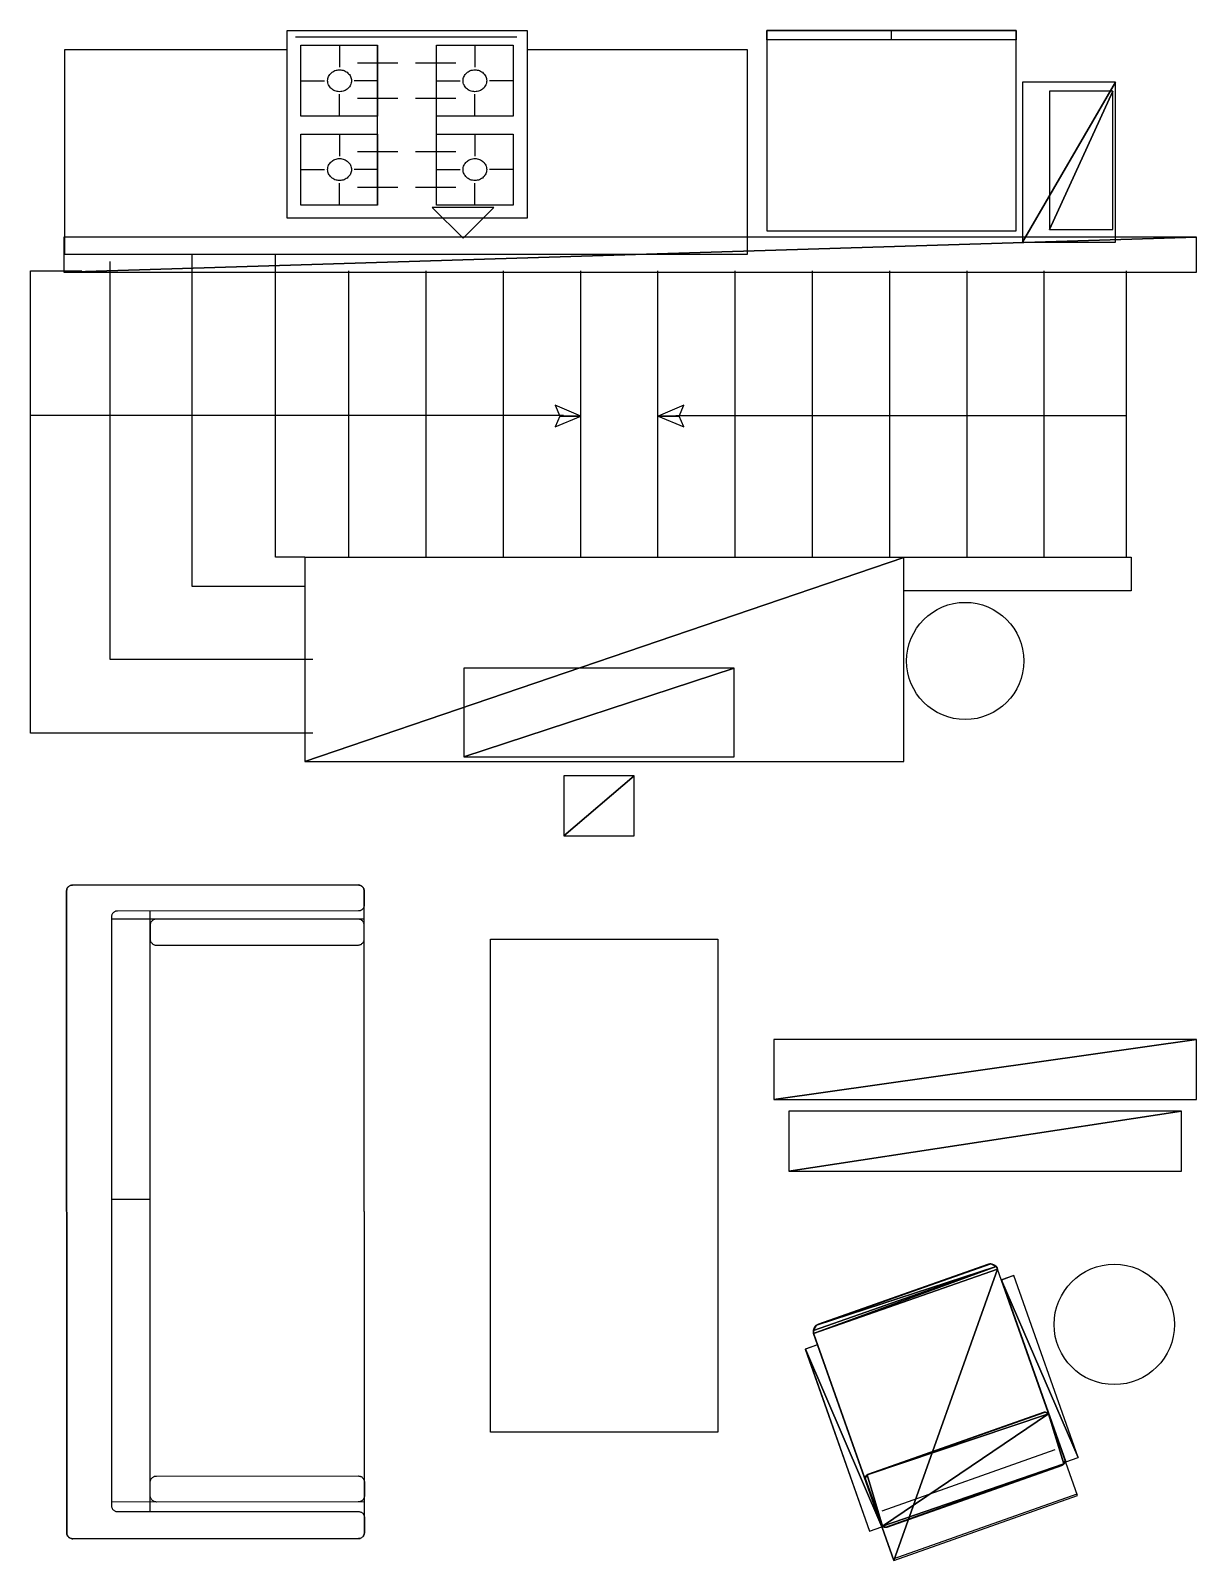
# Model space of a CAD drawing. Header units: millimetres. Extents: x 245 to 2830, y 44 to 1976.
# Drawn here: x 770 to 1176, y 677 to 1210 of the extents above; entities that cross this region are included whole.
import ezdxf

# ---------------------------------------------------------------- set-up
doc = ezdxf.new("R2010")
doc.units = ezdxf.units.MM
doc.layers.add('FloorPlan-page-1', color=7, linetype='Continuous')

msp = doc.modelspace()

# ---------------------------------------------------------------- linework, layer by layer
at = {"layer": 'FloorPlan-page-1', "color": 7, "true_color": 0x000000}
for p, q in [((859.22, 1145.08), (859.22, 1210.42)), ((859.22, 1210.42), (942.9, 1210.42)), ((939.23, 1208.13), (862.13, 1208.13)), ((863.99, 1180.57), (863.99, 1205.3)), ((863.99, 1205.3), (890.72, 1205.3)), ((877.48, 1205.3), (877.48, 1197.66)), ((890.72, 1205.3), (890.72, 1180.57)), ((890.72, 1149.62), (890.72, 1205.3)), ((911.26, 1180.57), (911.26, 1205.3)), ((911.26, 1205.3), (938.03, 1205.3)), ((911.26, 1149.62), (911.26, 1205.3)), ((924.64, 1205.3), (924.64, 1197.66)), ((938.03, 1205.3), (938.03, 1180.57)), ((942.9, 1210.42), (942.9, 1145.08)), ((1026.43, 1207.18), (1026.43, 1210.42)), ((1026.43, 1210.42), (1113.34, 1210.42)), ((1113.34, 1210.42), (1026.43, 1210.42)), ((1026.43, 1210.42), (1026.43, 1140.6)), ((1113.34, 1207.18), (1026.43, 1207.18)), ((1069.88, 1207.15), (1069.88, 1210.42)), ((1113.34, 1210.42), (1113.34, 1207.18)), ((1113.34, 1140.6), (1113.34, 1210.42)), ((781.73, 1132.35), (781.73, 1203.83)), ((781.73, 1203.83), (859.12, 1203.83)), ((942.75, 1203.83), (1019.63, 1203.83)), ((1019.63, 1203.83), (1019.63, 1132.35)), ((873.66, 1194.41), (873.84, 1194.76)), ((873.84, 1194.76), (874.06, 1195.07)), ((874.06, 1195.07), (874.28, 1195.36)), ((874.28, 1195.36), (874.53, 1195.63)), ((874.53, 1195.63), (874.86, 1195.89)), ((874.86, 1195.89), (875.15, 1196.1)), ((875.15, 1196.1), (875.52, 1196.29)), ((875.52, 1196.29), (875.88, 1196.47)), ((875.88, 1196.47), (876.24, 1196.58)), ((876.24, 1196.58), (876.64, 1196.68)), ((876.64, 1196.68), (877.04, 1196.74)), ((877.04, 1196.74), (877.48, 1196.76)), ((877.48, 1196.76), (877.88, 1196.74)), ((877.88, 1196.74), (878.32, 1196.68)), ((878.32, 1196.68), (878.72, 1196.58)), ((878.72, 1196.58), (879.08, 1196.47)), ((879.08, 1196.47), (879.44, 1196.29)), ((879.44, 1196.29), (879.77, 1196.1)), ((879.77, 1196.1), (880.1, 1195.89)), ((880.1, 1195.89), (880.39, 1195.63)), ((880.39, 1195.63), (880.64, 1195.36)), ((880.64, 1195.36), (880.9, 1195.07)), ((880.9, 1195.07), (881.12, 1194.76)), ((881.12, 1194.76), (881.26, 1194.41)), ((897.81, 1199.08), (883.77, 1199.08)), ((918.03, 1199.08), (903.99, 1199.08)), ((920.86, 1194.41), (921.01, 1194.76)), ((921.01, 1194.76), (921.23, 1195.07)), ((921.23, 1195.07), (921.48, 1195.36)), ((921.48, 1195.36), (921.74, 1195.63)), ((921.74, 1195.63), (922.03, 1195.89)), ((922.03, 1195.89), (922.35, 1196.1)), ((922.35, 1196.1), (922.68, 1196.29)), ((922.68, 1196.29), (923.04, 1196.47)), ((923.04, 1196.47), (923.41, 1196.58)), ((923.41, 1196.58), (923.81, 1196.68)), ((923.81, 1196.68), (924.24, 1196.74)), ((924.24, 1196.74), (924.64, 1196.76)), ((924.64, 1196.76), (925.08, 1196.74)), ((925.08, 1196.74), (925.48, 1196.68)), ((925.48, 1196.68), (925.88, 1196.58)), ((925.88, 1196.58), (926.24, 1196.47)), ((926.24, 1196.47), (926.61, 1196.29)), ((926.61, 1196.29), (926.97, 1196.1)), ((926.97, 1196.1), (927.26, 1195.89)), ((927.26, 1195.89), (927.59, 1195.63)), ((927.59, 1195.63), (927.84, 1195.36)), ((927.84, 1195.36), (928.06, 1195.07)), ((928.06, 1195.07), (928.28, 1194.76)), ((928.28, 1194.76), (928.46, 1194.41)), ((864.1, 1192.94), (872.24, 1192.94)), ((873.33, 1192.94), (873.37, 1193.33)), ((873.37, 1192.54), (873.33, 1192.94)), ((873.37, 1193.33), (873.44, 1193.7)), ((873.44, 1192.17), (873.37, 1192.54)), ((873.44, 1193.7), (873.52, 1194.07)), ((873.52, 1191.8), (873.44, 1192.17)), ((873.52, 1194.07), (873.66, 1194.41)), ((873.66, 1191.46), (873.52, 1191.8)), ((873.84, 1191.12), (873.66, 1191.46)), ((874.06, 1190.8), (873.84, 1191.12)), ((874.28, 1190.51), (874.06, 1190.8)), ((874.53, 1190.25), (874.28, 1190.51)), ((874.86, 1189.99), (874.53, 1190.25)), ((875.15, 1189.77), (874.86, 1189.99)), ((875.52, 1189.59), (875.15, 1189.77)), ((875.88, 1189.43), (875.52, 1189.59)), ((876.24, 1189.3), (875.88, 1189.43)), ((876.64, 1189.19), (876.24, 1189.3)), ((878.72, 1189.3), (878.32, 1189.19)), ((879.08, 1189.43), (878.72, 1189.3)), ((879.44, 1189.59), (879.08, 1189.43)), ((879.77, 1189.77), (879.44, 1189.59)), ((880.1, 1189.99), (879.77, 1189.77)), ((880.39, 1190.25), (880.1, 1189.99)), ((880.64, 1190.51), (880.39, 1190.25)), ((880.9, 1190.8), (880.64, 1190.51)), ((881.12, 1191.12), (880.9, 1190.8)), ((881.26, 1191.46), (881.12, 1191.12)), ((881.26, 1194.41), (881.41, 1194.07)), ((881.41, 1191.8), (881.26, 1191.46)), ((881.41, 1194.07), (881.52, 1193.7)), ((881.52, 1192.17), (881.41, 1191.8)), ((881.52, 1193.7), (881.59, 1193.33)), ((881.59, 1192.54), (881.52, 1192.17)), ((881.59, 1193.33), (881.59, 1192.94)), ((881.59, 1192.94), (881.59, 1192.54)), ((890.72, 1192.94), (882.57, 1192.94)), ((911.26, 1192.94), (919.55, 1192.94)), ((920.53, 1193.33), (920.61, 1193.7)), ((920.53, 1192.94), (920.53, 1193.33)), ((920.53, 1192.54), (920.53, 1192.94)), ((920.61, 1192.17), (920.53, 1192.54)), ((920.61, 1193.7), (920.72, 1194.07)), ((920.72, 1191.8), (920.61, 1192.17)), ((920.72, 1194.07), (920.86, 1194.41)), ((920.86, 1191.46), (920.72, 1191.8)), ((921.01, 1191.12), (920.86, 1191.46)), ((921.23, 1190.8), (921.01, 1191.12)), ((921.48, 1190.51), (921.23, 1190.8)), ((921.74, 1190.25), (921.48, 1190.51)), ((922.03, 1189.99), (921.74, 1190.25)), ((922.35, 1189.77), (922.03, 1189.99)), ((922.68, 1189.59), (922.35, 1189.77)), ((923.04, 1189.43), (922.68, 1189.59)), ((923.41, 1189.3), (923.04, 1189.43)), ((923.81, 1189.19), (923.41, 1189.3)), ((925.88, 1189.3), (925.48, 1189.19)), ((926.24, 1189.43), (925.88, 1189.3)), ((926.61, 1189.59), (926.24, 1189.43)), ((926.97, 1189.77), (926.61, 1189.59)), ((927.26, 1189.99), (926.97, 1189.77)), ((927.59, 1190.25), (927.26, 1189.99)), ((927.84, 1190.51), (927.59, 1190.25)), ((928.06, 1190.8), (927.84, 1190.51)), ((928.28, 1191.12), (928.06, 1190.8)), ((928.46, 1191.46), (928.28, 1191.12)), ((928.46, 1194.41), (928.61, 1194.07)), ((928.61, 1191.8), (928.46, 1191.46)), ((928.61, 1194.07), (928.68, 1193.7)), ((928.68, 1192.17), (928.61, 1191.8)), ((928.68, 1193.7), (928.75, 1193.33)), ((928.75, 1192.54), (928.68, 1192.17)), ((928.75, 1193.33), (928.79, 1192.94)), ((928.79, 1192.94), (928.75, 1192.54)), ((938.03, 1192.94), (929.77, 1192.94)), ((877.04, 1189.14), (876.64, 1189.19)), ((877.48, 1189.12), (877.04, 1189.14)), ((877.88, 1189.14), (877.48, 1189.12)), ((877.48, 1189.12), (877.48, 1189.12)), ((877.48, 1180.57), (877.48, 1188.22)), ((878.32, 1189.19), (877.88, 1189.14)), ((897.81, 1186.72), (883.77, 1186.72)), ((918.03, 1186.72), (903.99, 1186.72)), ((924.24, 1189.14), (923.81, 1189.19)), ((924.64, 1189.12), (924.24, 1189.14)), ((925.08, 1189.14), (924.64, 1189.12)), ((924.64, 1189.12), (924.64, 1189.12)), ((924.64, 1180.57), (924.64, 1188.22)), ((925.48, 1189.19), (925.08, 1189.14)), ((890.72, 1180.57), (863.99, 1180.57)), ((938.03, 1180.57), (911.26, 1180.57)), ((863.99, 1149.62), (863.99, 1174.35)), ((863.99, 1174.35), (890.72, 1174.35)), ((877.48, 1174.35), (877.48, 1166.7)), ((890.72, 1174.35), (890.72, 1149.62)), ((911.26, 1149.62), (911.26, 1174.35)), ((911.26, 1174.35), (938.03, 1174.35)), ((924.64, 1174.35), (924.64, 1166.7)), ((938.03, 1174.35), (938.03, 1149.62)), ((897.81, 1168.1), (883.77, 1168.1)), ((918.03, 1168.1), (903.99, 1168.1)), ((873.37, 1162.38), (873.44, 1162.75)), ((873.44, 1162.75), (873.52, 1163.12)), ((873.52, 1163.12), (873.66, 1163.46)), ((873.66, 1163.46), (873.84, 1163.8)), ((873.84, 1163.8), (874.06, 1164.12)), ((874.06, 1164.12), (874.28, 1164.41)), ((874.28, 1164.41), (874.53, 1164.67)), ((874.53, 1164.67), (874.86, 1164.94)), ((874.86, 1164.94), (875.15, 1165.15)), ((875.15, 1165.15), (875.52, 1165.33)), ((875.52, 1165.33), (875.88, 1165.49)), ((875.88, 1165.49), (876.24, 1165.62)), ((876.24, 1165.62), (876.64, 1165.73)), ((876.64, 1165.73), (877.04, 1165.78)), ((877.04, 1165.78), (877.48, 1165.81)), ((877.48, 1165.81), (877.88, 1165.78)), ((877.88, 1165.78), (878.32, 1165.73)), ((878.32, 1165.73), (878.72, 1165.62)), ((878.72, 1165.62), (879.08, 1165.49)), ((879.08, 1165.49), (879.44, 1165.33)), ((879.44, 1165.33), (879.77, 1165.15)), ((879.77, 1165.15), (880.1, 1164.94)), ((880.1, 1164.94), (880.39, 1164.67)), ((880.39, 1164.67), (880.64, 1164.41)), ((880.64, 1164.41), (880.9, 1164.12)), ((880.9, 1164.12), (881.12, 1163.8)), ((881.12, 1163.8), (881.26, 1163.46)), ((881.26, 1163.46), (881.41, 1163.12)), ((881.41, 1163.12), (881.52, 1162.75)), ((881.52, 1162.75), (881.59, 1162.38)), ((920.53, 1162.38), (920.61, 1162.75)), ((920.61, 1162.75), (920.72, 1163.12)), ((920.72, 1163.12), (920.86, 1163.46)), ((920.86, 1163.46), (921.01, 1163.8)), ((921.01, 1163.8), (921.23, 1164.12)), ((921.23, 1164.12), (921.48, 1164.41)), ((921.48, 1164.41), (921.74, 1164.67)), ((921.74, 1164.67), (922.03, 1164.94)), ((922.03, 1164.94), (922.35, 1165.15)), ((922.35, 1165.15), (922.68, 1165.33)), ((922.68, 1165.33), (923.04, 1165.49)), ((923.04, 1165.49), (923.41, 1165.62)), ((923.41, 1165.62), (923.81, 1165.73)), ((923.81, 1165.73), (924.24, 1165.78)), ((924.24, 1165.78), (924.64, 1165.81)), ((924.64, 1165.81), (925.08, 1165.78)), ((925.08, 1165.78), (925.48, 1165.73)), ((925.48, 1165.73), (925.88, 1165.62)), ((925.88, 1165.62), (926.24, 1165.49)), ((926.24, 1165.49), (926.61, 1165.33)), ((926.61, 1165.33), (926.97, 1165.15)), ((926.97, 1165.15), (927.26, 1164.94)), ((927.26, 1164.94), (927.59, 1164.67)), ((927.59, 1164.67), (927.84, 1164.41)), ((927.84, 1164.41), (928.06, 1164.12)), ((928.06, 1164.12), (928.28, 1163.8)), ((928.28, 1163.8), (928.46, 1163.46)), ((928.46, 1163.46), (928.61, 1163.12)), ((928.61, 1163.12), (928.68, 1162.75)), ((928.68, 1162.75), (928.75, 1162.38)), ((864.1, 1161.98), (872.24, 1161.98)), ((873.33, 1161.98), (873.37, 1162.38)), ((873.37, 1161.59), (873.33, 1161.98)), ((873.44, 1161.22), (873.37, 1161.59)), ((873.52, 1160.85), (873.44, 1161.22)), ((873.66, 1160.48), (873.52, 1160.85)), ((873.84, 1160.17), (873.66, 1160.48)), ((874.06, 1159.85), (873.84, 1160.17)), ((874.28, 1159.56), (874.06, 1159.85)), ((874.53, 1159.27), (874.28, 1159.56)), ((874.86, 1159.03), (874.53, 1159.27)), ((875.15, 1158.82), (874.86, 1159.03)), ((875.52, 1158.61), (875.15, 1158.82)), ((875.88, 1158.45), (875.52, 1158.61)), ((876.24, 1158.32), (875.88, 1158.45)), ((876.64, 1158.24), (876.24, 1158.32)), ((877.04, 1158.19), (876.64, 1158.24)), ((877.48, 1158.16), (877.04, 1158.19)), ((877.88, 1158.19), (877.48, 1158.16)), ((877.48, 1158.16), (877.48, 1158.16)), ((877.48, 1149.62), (877.48, 1157.26)), ((878.32, 1158.24), (877.88, 1158.19)), ((878.72, 1158.32), (878.32, 1158.24)), ((879.08, 1158.45), (878.72, 1158.32)), ((879.44, 1158.61), (879.08, 1158.45)), ((879.77, 1158.82), (879.44, 1158.61)), ((880.1, 1159.03), (879.77, 1158.82)), ((880.39, 1159.27), (880.1, 1159.03)), ((880.64, 1159.56), (880.39, 1159.27)), ((880.9, 1159.85), (880.64, 1159.56)), ((881.12, 1160.17), (880.9, 1159.85)), ((881.26, 1160.48), (881.12, 1160.17)), ((881.41, 1160.85), (881.26, 1160.48)), ((881.52, 1161.22), (881.41, 1160.85)), ((881.59, 1161.59), (881.52, 1161.22)), ((881.59, 1162.38), (881.59, 1161.98)), ((881.59, 1161.98), (881.59, 1161.59)), ((890.72, 1161.98), (882.57, 1161.98)), ((911.26, 1161.98), (919.55, 1161.98)), ((920.53, 1161.98), (920.53, 1162.38)), ((920.53, 1161.59), (920.53, 1161.98)), ((920.61, 1161.22), (920.53, 1161.59)), ((920.72, 1160.85), (920.61, 1161.22)), ((920.86, 1160.48), (920.72, 1160.85)), ((921.01, 1160.17), (920.86, 1160.48)), ((921.23, 1159.85), (921.01, 1160.17)), ((921.48, 1159.56), (921.23, 1159.85)), ((921.74, 1159.27), (921.48, 1159.56)), ((922.03, 1159.03), (921.74, 1159.27)), ((922.35, 1158.82), (922.03, 1159.03)), ((922.68, 1158.61), (922.35, 1158.82)), ((923.04, 1158.45), (922.68, 1158.61)), ((923.41, 1158.32), (923.04, 1158.45)), ((923.81, 1158.24), (923.41, 1158.32)), ((924.24, 1158.19), (923.81, 1158.24)), ((924.64, 1158.16), (924.24, 1158.19)), ((925.08, 1158.19), (924.64, 1158.16)), ((924.64, 1158.16), (924.64, 1158.16)), ((924.64, 1149.62), (924.64, 1157.26)), ((925.48, 1158.24), (925.08, 1158.19)), ((925.88, 1158.32), (925.48, 1158.24)), ((926.24, 1158.45), (925.88, 1158.32)), ((926.61, 1158.61), (926.24, 1158.45)), ((926.97, 1158.82), (926.61, 1158.61)), ((927.26, 1159.03), (926.97, 1158.82)), ((927.59, 1159.27), (927.26, 1159.03)), ((927.84, 1159.56), (927.59, 1159.27)), ((928.06, 1159.85), (927.84, 1159.56)), ((928.28, 1160.17), (928.06, 1159.85)), ((928.46, 1160.48), (928.28, 1160.17)), ((928.61, 1160.85), (928.46, 1160.48)), ((928.68, 1161.22), (928.61, 1160.85)), ((928.75, 1161.59), (928.68, 1161.22)), ((928.75, 1162.38), (928.79, 1161.98)), ((928.79, 1161.98), (928.75, 1161.59)), ((938.03, 1161.98), (929.77, 1161.98)), ((897.81, 1155.74), (883.77, 1155.74)), ((918.03, 1155.74), (903.99, 1155.74)), ((890.72, 1149.62), (863.99, 1149.62)), ((938.03, 1149.62), (911.26, 1149.62)), ((942.9, 1145.08), (859.22, 1145.08)), ((1026.43, 1140.6), (1113.34, 1140.6)), ((1019.63, 1132.35), (781.73, 1132.35)), ((826.13, 1016.63), (826.13, 1132.35)), ((855.15, 1026.81), (855.15, 1132.35)), ((769.77, 965.53), (769.77, 1126.65)), ((769.77, 1126.65), (787.62, 1126.65)), ((797.48, 991.24), (797.48, 1129.92)), ((880.72, 1026.81), (880.72, 1126.65)), ((907.66, 1026.81), (907.66, 1126.65)), ((934.61, 1026.81), (934.61, 1126.65)), ((961.55, 1026.81), (961.55, 1126.65)), ((988.46, 1026.81), (988.46, 1126.65)), ((1015.41, 1026.81), (1015.41, 1126.65)), ((1042.36, 1026.81), (1042.36, 1126.65)), ((1069.3, 1026.81), (1069.3, 1126.65)), ((1096.25, 1026.81), (1096.25, 1126.65)), ((1123.16, 1026.81), (1123.16, 1126.65)), ((1151.85, 1026.81), (1151.85, 1126.65)), ((865.33, 1026.81), (855.15, 1026.81)), ((1074.14, 1015.07), (1074.14, 1026.83)), ((1074.14, 1026.83), (1153.41, 1026.83)), ((1153.41, 1026.83), (1153.41, 1015.07)), ((865.33, 1016.63), (826.13, 1016.63)), ((1153.41, 1015.07), (1074.14, 1015.07)), ((1084.15, 1007.62), (1085.86, 1008.65)), ((1085.86, 1008.65), (1087.64, 1009.5)), ((1087.64, 1009.5), (1089.49, 1010.19)), ((1089.49, 1010.19), (1091.46, 1010.68)), ((1091.46, 1010.68), (1093.5, 1011)), ((1093.5, 1011), (1095.57, 1011.1)), ((1095.57, 1011.1), (1097.68, 1011)), ((1097.68, 1011), (1099.72, 1010.68)), ((1099.72, 1010.68), (1101.64, 1010.19)), ((1101.64, 1010.19), (1103.53, 1009.5)), ((1103.53, 1009.5), (1105.32, 1008.65)), ((1105.32, 1008.65), (1106.99, 1007.62)), ((1078.65, 1002.1), (1079.82, 1003.67)), ((1079.82, 1003.67), (1081.13, 1005.11)), ((1081.13, 1005.11), (1082.58, 1006.44)), ((1082.58, 1006.44), (1084.15, 1007.62)), ((1106.99, 1007.62), (1108.59, 1006.44)), ((1108.59, 1006.44), (1110.01, 1005.11)), ((1110.01, 1005.11), (1111.36, 1003.67)), ((1111.36, 1003.67), (1112.52, 1002.1)), ((1076.07, 996.75), (1076.76, 998.62)), ((1076.76, 998.62), (1077.64, 1000.41)), ((1077.64, 1000.41), (1078.65, 1002.1)), ((1112.52, 1002.1), (1113.54, 1000.41)), ((1113.54, 1000.41), (1114.41, 998.62)), ((1114.41, 998.62), (1115.1, 996.75)), ((1075.16, 990.67), (1075.27, 992.75)), ((1075.27, 992.75), (1075.56, 994.79)), ((1075.56, 994.79), (1076.07, 996.75)), ((1115.1, 996.75), (1115.61, 994.79)), ((1115.61, 994.79), (1115.9, 992.75)), ((1115.9, 992.75), (1116.01, 990.67)), ((868.21, 991.24), (797.48, 991.24)), ((1075.27, 988.59), (1075.16, 990.67)), ((1075.56, 986.55), (1075.27, 988.59)), ((1115.9, 988.59), (1115.61, 986.55)), ((1116.01, 990.67), (1115.9, 988.59)), ((1116.01, 990.67), (1116.01, 990.67)), ((1076.07, 984.61), (1075.56, 986.55)), ((1076.76, 982.72), (1076.07, 984.61)), ((1077.64, 980.93), (1076.76, 982.72)), ((1114.41, 982.72), (1113.54, 980.93)), ((1115.1, 984.61), (1114.41, 982.72)), ((1115.61, 986.55), (1115.1, 984.61)), ((1078.65, 979.27), (1077.64, 980.93)), ((1079.82, 977.67), (1078.65, 979.27)), ((1081.13, 976.23), (1079.82, 977.67)), ((1082.58, 974.93), (1081.13, 976.23)), ((1110.01, 976.23), (1108.59, 974.93)), ((1111.36, 977.67), (1110.01, 976.23)), ((1112.52, 979.27), (1111.36, 977.67)), ((1113.54, 980.93), (1112.52, 979.27)), ((1084.15, 973.75), (1082.58, 974.93)), ((1085.86, 972.72), (1084.15, 973.75)), ((1087.64, 971.86), (1085.86, 972.72)), ((1089.49, 971.17), (1087.64, 971.86)), ((1091.46, 970.66), (1089.49, 971.17)), ((1093.5, 970.37), (1091.46, 970.66)), ((1099.72, 970.66), (1097.68, 970.37)), ((1101.64, 971.17), (1099.72, 970.66)), ((1103.53, 971.86), (1101.64, 971.17)), ((1105.32, 972.72), (1103.53, 971.86)), ((1106.99, 973.75), (1105.32, 972.72)), ((1108.59, 974.93), (1106.99, 973.75)), ((868.21, 965.53), (769.77, 965.53)), ((1095.57, 970.24), (1093.5, 970.37)), ((1097.68, 970.37), (1095.57, 970.24)), ((782.75, 911.82), (782.9, 911.95)), ((782.93, 911.93), (782.79, 911.77)), ((782.9, 911.95), (783.04, 912.09)), ((783.08, 912.06), (782.93, 911.93)), ((783.04, 912.09), (783.19, 912.22)), ((783.26, 912.19), (783.08, 912.06)), ((783.19, 912.22), (783.37, 912.32)), ((783.44, 912.3), (783.26, 912.19)), ((783.37, 912.32), (783.55, 912.4)), ((783.62, 912.4), (783.44, 912.3)), ((783.55, 912.4), (783.73, 912.48)), ((783.81, 912.46), (783.62, 912.4)), ((783.73, 912.48), (783.95, 912.53)), ((784.02, 912.51), (783.81, 912.46)), ((783.95, 912.53), (784.13, 912.56)), ((784.24, 912.56), (784.02, 912.51)), ((784.13, 912.56), (784.35, 912.56)), ((784.46, 912.56), (784.24, 912.56)), ((784.35, 912.56), (884.03, 912.59)), ((883.92, 912.59), (784.46, 912.56)), ((884.13, 912.56), (883.92, 912.59)), ((883.92, 912.59), (883.92, 912.59)), ((884.03, 912.59), (884.24, 912.56)), ((884.35, 912.53), (884.13, 912.56)), ((884.24, 912.56), (884.46, 912.53)), ((884.57, 912.48), (884.35, 912.53)), ((884.46, 912.53), (884.64, 912.48)), ((884.75, 912.4), (884.57, 912.48)), ((884.64, 912.48), (884.83, 912.43)), ((884.97, 912.32), (884.75, 912.4)), ((884.83, 912.43), (885.01, 912.32)), ((885.15, 912.22), (884.97, 912.32)), ((885.01, 912.32), (885.19, 912.24)), ((885.3, 912.09), (885.15, 912.22)), ((885.19, 912.24), (885.33, 912.11)), ((885.44, 911.95), (885.3, 912.09)), ((885.33, 912.11), (885.48, 911.98)), ((885.59, 911.8), (885.44, 911.95)), ((885.48, 911.98), (885.63, 911.82)), ((782.28, 910.5), (782.31, 910.72)), ((782.31, 910.61), (782.28, 910.4)), ((782.35, 686.76), (782.28, 910.5)), ((782.28, 910.4), (782.35, 686.87)), ((782.31, 910.72), (782.35, 910.93)), ((782.35, 910.82), (782.31, 910.61)), ((782.35, 910.93), (782.39, 911.11)), ((782.39, 911.03), (782.35, 910.82)), ((782.39, 911.11), (782.46, 911.3)), ((782.46, 911.24), (782.39, 911.03)), ((782.46, 911.3), (782.53, 911.48)), ((782.57, 911.43), (782.46, 911.24)), ((782.53, 911.48), (782.64, 911.66)), ((782.68, 911.61), (782.57, 911.43)), ((782.64, 911.66), (782.75, 911.82)), ((782.79, 911.77), (782.68, 911.61)), ((885.73, 911.64), (885.59, 911.8)), ((885.63, 911.82), (885.73, 911.66)), ((885.73, 911.66), (885.84, 911.51)), ((885.84, 911.45), (885.73, 911.64)), ((885.84, 911.51), (885.92, 911.32)), ((885.92, 911.27), (885.84, 911.45)), ((885.92, 911.32), (885.99, 911.14)), ((885.99, 911.06), (885.92, 911.27)), ((885.99, 911.14), (886.06, 910.95)), ((886.06, 910.85), (885.99, 911.06)), ((886.06, 910.95), (886.1, 910.74)), ((886.1, 910.64), (886.06, 910.85)), ((886.1, 910.74), (886.1, 910.53)), ((886.1, 910.43), (886.1, 910.64)), ((886.1, 910.53), (886.1, 905.57)), ((886.13, 686.89), (886.1, 910.43)), ((797.99, 901.86), (797.95, 901.65)), ((797.95, 901.65), (797.95, 901.43)), ((797.95, 901.43), (797.99, 696.2)), ((798.06, 902.04), (797.99, 901.86)), ((798.13, 902.25), (798.06, 902.04)), ((798.21, 902.41), (798.13, 902.25)), ((798.31, 902.59), (798.21, 902.41)), ((798.42, 902.75), (798.31, 902.59)), ((798.57, 902.88), (798.42, 902.75)), ((798.71, 903.02), (798.57, 902.88)), ((798.86, 903.15), (798.71, 903.02)), ((799.04, 903.25), (798.86, 903.15)), ((799.22, 903.33), (799.04, 903.25)), ((799.41, 903.41), (799.22, 903.33)), ((799.59, 903.46), (799.41, 903.41)), ((799.81, 903.49), (799.59, 903.46)), ((800.02, 903.49), (799.81, 903.49)), ((884.03, 903.52), (800.02, 903.49)), ((811.48, 694.14), (811.44, 903.49)), ((884.24, 903.52), (884.03, 903.52)), ((884.46, 903.54), (884.24, 903.52)), ((884.64, 903.6), (884.46, 903.54)), ((884.83, 903.68), (884.64, 903.6)), ((885.01, 903.75), (884.83, 903.68)), ((885.19, 903.86), (885.01, 903.75)), ((885.33, 903.99), (885.19, 903.86)), ((885.48, 904.12), (885.33, 903.99)), ((885.63, 904.26), (885.48, 904.12)), ((885.73, 904.41), (885.63, 904.26)), ((885.84, 904.6), (885.73, 904.41)), ((885.95, 904.76), (885.84, 904.6)), ((885.99, 904.97), (885.95, 904.76)), ((886.06, 905.15), (885.99, 904.97)), ((886.1, 905.36), (886.06, 905.15)), ((886.1, 905.57), (886.1, 905.36)), ((886.13, 694.17), (886.1, 903.52)), ((886.1, 900.7), (797.95, 900.7)), ((811.48, 898.75), (811.44, 898.51)), ((811.44, 898.51), (811.44, 893.79)), ((811.55, 899.17), (811.48, 898.96)), ((811.48, 898.96), (811.48, 898.75)), ((811.62, 899.35), (811.55, 899.17)), ((811.7, 899.56), (811.62, 899.35)), ((811.81, 899.72), (811.7, 899.56)), ((811.95, 899.91), (811.81, 899.72)), ((812.1, 900.04), (811.95, 899.91)), ((812.24, 900.2), (812.1, 900.04)), ((812.39, 900.33), (812.24, 900.2)), ((812.57, 900.43), (812.39, 900.33)), ((812.79, 900.51), (812.57, 900.43)), ((812.97, 900.59), (812.79, 900.51)), ((813.19, 900.64), (812.97, 900.59)), ((813.41, 900.67), (813.19, 900.64)), ((813.62, 900.7), (813.41, 900.67)), ((883.92, 900.7), (813.62, 900.7)), ((884.13, 900.7), (883.92, 900.7)), ((884.35, 900.64), (884.13, 900.7)), ((884.57, 900.59), (884.35, 900.64)), ((884.79, 900.54), (884.57, 900.59)), ((884.97, 900.43), (884.79, 900.54)), ((885.15, 900.33), (884.97, 900.43)), ((885.3, 900.2), (885.15, 900.33)), ((885.48, 900.06), (885.3, 900.2)), ((885.59, 899.91), (885.48, 900.06)), ((885.73, 899.75), (885.59, 899.91)), ((885.84, 899.56), (885.73, 899.75)), ((885.92, 899.38), (885.84, 899.56)), ((885.99, 899.17), (885.92, 899.38)), ((886.06, 898.96), (885.99, 899.17)), ((886.1, 898.75), (886.06, 898.96)), ((886.1, 898.53), (886.1, 898.75)), ((886.1, 893.79), (886.1, 898.53)), ((811.44, 893.79), (811.48, 893.55)), ((811.48, 893.55), (811.48, 893.34)), ((811.48, 893.34), (811.55, 893.13)), ((811.55, 893.13), (811.62, 892.94)), ((811.62, 892.94), (811.7, 892.76)), ((811.7, 892.76), (811.81, 892.58)), ((811.81, 892.58), (811.95, 892.42)), ((811.95, 892.42), (812.1, 892.26)), ((812.1, 892.26), (812.24, 892.1)), ((812.24, 892.1), (812.42, 892)), ((812.42, 892), (812.57, 891.89)), ((812.57, 891.89), (812.79, 891.78)), ((812.79, 891.78), (812.97, 891.71)), ((812.97, 891.71), (813.19, 891.65)), ((813.19, 891.65), (813.41, 891.63)), ((813.41, 891.63), (813.62, 891.63)), ((813.62, 891.63), (883.92, 891.63)), ((813.62, 891.63), (813.62, 891.63)), ((883.92, 891.63), (884.13, 891.65)), ((884.13, 891.65), (884.35, 891.68)), ((884.35, 891.68), (884.57, 891.73)), ((884.57, 891.73), (884.79, 891.81)), ((884.79, 891.81), (884.97, 891.89)), ((884.97, 891.89), (885.15, 892)), ((885.15, 892), (885.3, 892.13)), ((885.3, 892.13), (885.48, 892.26)), ((885.48, 892.26), (885.59, 892.42)), ((885.59, 892.42), (885.73, 892.58)), ((885.73, 892.58), (885.84, 892.76)), ((885.84, 892.76), (885.92, 892.94)), ((885.92, 892.94), (885.99, 893.16)), ((885.99, 893.16), (886.06, 893.37)), ((886.06, 893.37), (886.1, 893.58)), ((886.1, 893.58), (886.1, 893.79)), ((930.1, 721.8), (930.1, 893.74)), ((930.1, 893.74), (1009.37, 893.74)), ((1009.37, 893.74), (1009.37, 721.8)), ((811.48, 802.96), (797.99, 802.96)), ((1103.41, 780.31), (1044.5, 759.51)), ((1103.67, 780.39), (1103.41, 780.31)), ((1103.96, 780.44), (1103.67, 780.39)), ((1104.21, 780.47), (1103.96, 780.44)), ((1104.47, 780.47), (1104.21, 780.47)), ((1104.76, 780.44), (1104.47, 780.47)), ((1105.01, 780.39), (1104.76, 780.44)), ((1105.27, 780.31), (1105.01, 780.39)), ((1105.48, 780.2), (1105.27, 780.31)), ((1105.74, 780.07), (1105.48, 780.2)), ((1105.96, 779.94), (1105.74, 780.07)), ((1106.14, 779.76), (1105.96, 779.94)), ((1106.36, 779.57), (1106.14, 779.76)), ((1106.5, 779.36), (1106.36, 779.57)), ((1106.68, 779.15), (1106.5, 779.36)), ((1106.79, 778.91), (1106.68, 779.15)), ((1106.9, 778.65), (1106.79, 778.91)), ((1134.76, 699.79), (1106.9, 778.65)), ((1137.54, 777.83), (1139.4, 778.72)), ((1139.4, 778.72), (1141.33, 779.43)), ((1141.33, 779.43), (1143.33, 779.94)), ((1143.33, 779.94), (1145.4, 780.26)), ((1145.4, 780.26), (1147.55, 780.38)), ((1147.55, 780.38), (1149.69, 780.26)), ((1149.69, 780.26), (1151.77, 779.94)), ((1151.77, 779.94), (1153.8, 779.43)), ((1153.8, 779.43), (1155.73, 778.72)), ((1155.73, 778.72), (1157.55, 777.83)), ((1112.5, 776.41), (1108.21, 774.9)), ((1108.21, 774.9), (1130.65, 711.47)), ((1108.21, 774.9), (1108.21, 774.9)), ((1134.94, 713), (1112.5, 776.41)), ((1131.36, 772.73), (1132.71, 774.23)), ((1132.71, 774.23), (1134.2, 775.58)), ((1134.2, 775.58), (1135.83, 776.78)), ((1135.83, 776.78), (1137.54, 777.83)), ((1157.55, 777.83), (1159.3, 776.78)), ((1159.3, 776.78), (1160.9, 775.58)), ((1160.9, 775.58), (1162.39, 774.23)), ((1162.39, 774.23), (1163.73, 772.73)), ((1128.23, 767.56), (1129.11, 769.4)), ((1129.11, 769.4), (1130.16, 771.11)), ((1130.16, 771.11), (1131.36, 772.73)), ((1163.73, 772.73), (1164.93, 771.11)), ((1164.93, 771.11), (1165.99, 769.4)), ((1165.99, 769.4), (1166.9, 767.56)), ((1126.67, 761.53), (1127, 763.61)), ((1127, 763.61), (1127.51, 765.62)), ((1127.51, 765.62), (1128.23, 767.56)), ((1166.9, 767.56), (1167.59, 765.62)), ((1167.59, 765.62), (1168.1, 763.61)), ((1168.1, 763.61), (1168.43, 761.53)), ((1042.68, 757.34), (1042.65, 757.08)), ((1042.76, 757.61), (1042.68, 757.34)), ((1042.83, 757.85), (1042.76, 757.61)), ((1042.94, 758.08), (1042.83, 757.85)), ((1043.05, 758.32), (1042.94, 758.08)), ((1043.19, 758.53), (1043.05, 758.32)), ((1043.37, 758.74), (1043.19, 758.53)), ((1043.56, 758.93), (1043.37, 758.74)), ((1043.74, 759.11), (1043.56, 758.93)), ((1043.99, 759.27), (1043.74, 759.11)), ((1044.21, 759.4), (1043.99, 759.27)), ((1044.5, 759.51), (1044.21, 759.4)), ((1126.56, 759.39), (1126.67, 761.53)), ((1126.67, 757.23), (1126.56, 759.39)), ((1168.43, 761.53), (1168.53, 759.39)), ((1168.53, 759.39), (1168.43, 757.23)), ((1168.53, 759.39), (1168.53, 759.39)), ((1044.14, 752.26), (1039.85, 750.73)), ((1042.65, 757.08), (1042.65, 756.79)), ((1042.65, 756.79), (1042.68, 756.53)), ((1042.68, 756.53), (1042.72, 756.26)), ((1042.72, 756.26), (1042.83, 756)), ((1042.83, 756), (1070.68, 677.14)), ((1042.83, 756), (1042.83, 756)), ((1066.54, 688.82), (1044.14, 752.26)), ((1127, 755.15), (1126.67, 757.23)), ((1127.51, 753.14), (1127, 755.15)), ((1128.23, 751.23), (1127.51, 753.14)), ((1167.59, 753.14), (1166.9, 751.23)), ((1168.1, 755.15), (1167.59, 753.14)), ((1168.43, 757.23), (1168.1, 755.15)), ((1039.85, 750.73), (1062.25, 687.32)), ((1039.85, 750.73), (1039.85, 750.73)), ((1129.11, 749.39), (1128.23, 751.23)), ((1130.16, 747.65), (1129.11, 749.39)), ((1131.36, 746.05), (1130.16, 747.65)), ((1164.93, 747.65), (1163.73, 746.05)), ((1165.99, 749.39), (1164.93, 747.65)), ((1166.9, 751.23), (1165.99, 749.39)), ((1132.71, 744.56), (1131.36, 746.05)), ((1134.2, 743.21), (1132.71, 744.56)), ((1135.83, 741.98), (1134.2, 743.21)), ((1137.54, 740.93), (1135.83, 741.98)), ((1159.3, 741.98), (1157.55, 740.93)), ((1160.9, 743.21), (1159.3, 741.98)), ((1162.39, 744.56), (1160.9, 743.21)), ((1163.73, 746.05), (1162.39, 744.56)), ((1139.4, 740.04), (1137.54, 740.93)), ((1141.33, 739.36), (1139.4, 740.04)), ((1143.33, 738.84), (1141.33, 739.36)), ((1145.4, 738.52), (1143.33, 738.84)), ((1147.55, 738.4), (1145.4, 738.52)), ((1149.69, 738.52), (1147.55, 738.4)), ((1151.77, 738.84), (1149.69, 738.52)), ((1153.8, 739.36), (1151.77, 738.84)), ((1155.73, 740.04), (1153.8, 739.36)), ((1157.55, 740.93), (1155.73, 740.04)), ((1122.72, 728.68), (1061.88, 707.17)), ((1122.9, 728.74), (1122.72, 728.68)), ((1123.08, 728.76), (1122.9, 728.74)), ((1123.23, 728.76), (1123.08, 728.76)), ((1123.41, 728.76), (1123.23, 728.76)), ((1123.59, 728.76), (1123.41, 728.76)), ((1123.74, 728.71), (1123.59, 728.76)), ((1123.88, 728.66), (1123.74, 728.71)), ((1124.03, 728.61), (1123.88, 728.66)), ((1124.17, 728.53), (1124.03, 728.61)), ((1124.32, 728.45), (1124.17, 728.53)), ((1124.47, 728.34), (1124.32, 728.45)), ((1124.57, 728.21), (1124.47, 728.34)), ((1124.68, 728.08), (1124.57, 728.21)), ((1124.79, 727.95), (1124.68, 728.08)), ((1124.87, 727.79), (1124.79, 727.95)), ((1124.94, 727.63), (1124.87, 727.79)), ((1130.28, 712.47), (1124.94, 727.63)), ((1009.37, 721.8), (930.1, 721.8)), ((1126.83, 715.63), (1066.5, 694.33)), ((1068.39, 688.79), (1129.23, 710.28)), ((1129.23, 710.28), (1129.37, 710.36)), ((1129.37, 710.36), (1129.56, 710.44)), ((1129.56, 710.44), (1129.7, 710.52)), ((1129.7, 710.52), (1129.81, 710.65)), ((1129.81, 710.65), (1129.92, 710.76)), ((1129.92, 710.76), (1130.03, 710.89)), ((1130.03, 710.89), (1130.14, 711.02)), ((1130.14, 711.02), (1130.21, 711.18)), ((1130.21, 711.18), (1130.28, 711.31)), ((1130.32, 712.31), (1130.28, 712.47)), ((1130.28, 711.31), (1130.32, 711.47)), ((1130.36, 712.15), (1130.32, 712.31)), ((1130.32, 711.47), (1130.36, 711.65)), ((1130.39, 711.97), (1130.36, 712.15)), ((1130.36, 711.81), (1130.39, 711.97)), ((1130.36, 711.65), (1130.36, 711.81)), ((1130.65, 711.47), (1134.94, 713)), ((811.48, 704.4), (811.51, 704.61)), ((811.48, 699.68), (811.48, 704.4)), ((811.51, 704.61), (811.55, 704.85)), ((811.55, 704.85), (811.59, 705.03)), ((811.59, 705.03), (811.66, 705.24)), ((811.66, 705.24), (811.73, 705.43)), ((811.73, 705.43), (811.84, 705.61)), ((811.84, 705.61), (811.99, 705.77)), ((811.99, 705.77), (812.13, 705.93)), ((812.13, 705.93), (812.28, 706.09)), ((812.28, 706.09), (812.46, 706.19)), ((812.46, 706.19), (812.64, 706.3)), ((812.64, 706.3), (812.82, 706.4)), ((812.82, 706.4), (813.01, 706.48)), ((813.01, 706.48), (813.22, 706.54)), ((813.22, 706.54), (813.44, 706.56)), ((813.44, 706.56), (813.66, 706.56)), ((813.66, 706.56), (883.95, 706.59)), ((813.66, 706.56), (813.66, 706.56)), ((883.95, 706.59), (884.21, 706.56)), ((884.21, 706.56), (884.39, 706.54)), ((884.39, 706.54), (884.61, 706.48)), ((884.61, 706.48), (884.83, 706.4)), ((884.83, 706.4), (885.01, 706.33)), ((885.01, 706.33), (885.19, 706.22)), ((885.19, 706.22), (885.33, 706.09)), ((885.33, 706.09), (885.52, 705.96)), ((885.52, 705.96), (885.63, 705.8)), ((885.63, 705.8), (885.77, 705.64)), ((885.77, 705.64), (885.88, 705.46)), ((885.88, 705.46), (885.95, 705.27)), ((885.95, 705.27), (886.03, 705.06)), ((886.03, 705.06), (886.1, 704.85)), ((886.1, 704.85), (886.13, 704.64)), ((886.13, 704.64), (886.13, 704.43)), ((886.13, 704.43), (886.13, 699.68)), ((1060.79, 705.98), (1060.76, 705.82)), ((1060.76, 705.82), (1060.76, 705.67)), ((1060.76, 705.67), (1060.76, 705.48)), ((1060.76, 705.48), (1060.76, 705.32)), ((1060.76, 705.32), (1060.79, 705.14)), ((1060.83, 706.14), (1060.79, 705.98)), ((1060.79, 705.14), (1060.83, 704.98)), ((1060.9, 706.3), (1060.83, 706.14)), ((1060.83, 704.98), (1066.17, 689.85)), ((1060.83, 704.98), (1060.83, 704.98)), ((1060.97, 706.43), (1060.9, 706.3)), ((1061.08, 706.59), (1060.97, 706.43)), ((1061.19, 706.69), (1061.08, 706.59)), ((1061.3, 706.83), (1061.19, 706.69)), ((1061.41, 706.93), (1061.3, 706.83)), ((1061.56, 707.04), (1061.41, 706.93)), ((1061.74, 707.12), (1061.56, 707.04)), ((1061.88, 707.17), (1061.74, 707.12)), ((811.51, 699.44), (811.48, 699.68)), ((811.55, 699.23), (811.51, 699.44)), ((811.59, 699.02), (811.55, 699.23)), ((811.66, 698.84), (811.59, 699.02)), ((811.77, 698.63), (811.66, 698.84)), ((811.88, 698.47), (811.77, 698.63)), ((885.88, 698.65), (885.77, 698.47)), ((885.95, 698.84), (885.88, 698.65)), ((886.03, 699.05), (885.95, 698.84)), ((886.1, 699.26), (886.03, 699.05)), ((886.13, 699.47), (886.1, 699.26)), ((886.13, 699.68), (886.13, 699.47)), ((1070.46, 677.72), (1134.57, 700.37)), ((1070.68, 677.14), (1134.76, 699.79)), ((886.13, 697.52), (797.99, 697.49)), ((797.99, 696.2), (798.02, 695.99)), ((798.02, 695.99), (798.02, 695.78)), ((798.02, 695.78), (798.1, 695.59)), ((798.1, 695.59), (798.17, 695.38)), ((798.17, 695.38), (798.24, 695.23)), ((798.24, 695.23), (798.35, 695.04)), ((798.35, 695.04), (798.46, 694.88)), ((798.46, 694.88), (798.61, 694.75)), ((798.61, 694.75), (798.75, 694.62)), ((798.75, 694.62), (798.9, 694.49)), ((798.9, 694.49), (799.08, 694.38)), ((799.08, 694.38), (799.26, 694.3)), ((799.26, 694.3), (799.44, 694.22)), ((799.44, 694.22), (799.62, 694.17)), ((799.62, 694.17), (799.84, 694.14)), ((799.84, 694.14), (800.06, 694.14)), ((800.06, 694.14), (884.06, 694.17)), ((811.99, 698.28), (811.88, 698.47)), ((812.13, 698.13), (811.99, 698.28)), ((812.28, 697.99), (812.13, 698.13)), ((812.46, 697.86), (812.28, 697.99)), ((812.64, 697.76), (812.46, 697.86)), ((812.82, 697.68), (812.64, 697.76)), ((813.01, 697.6), (812.82, 697.68)), ((813.22, 697.55), (813.01, 697.6)), ((813.44, 697.52), (813.22, 697.55)), ((813.66, 697.49), (813.44, 697.52)), ((883.95, 697.52), (813.66, 697.49)), ((884.21, 697.52), (883.95, 697.52)), ((884.06, 694.17), (884.28, 694.14)), ((884.39, 697.55), (884.21, 697.52)), ((884.28, 694.14), (884.5, 694.12)), ((884.61, 697.62), (884.39, 697.55)), ((884.5, 694.12), (884.68, 694.07)), ((884.83, 697.68), (884.61, 697.62)), ((884.68, 694.07), (884.9, 693.99)), ((885.01, 697.78), (884.83, 697.68)), ((884.9, 693.99), (885.08, 693.91)), ((885.19, 697.89), (885.01, 697.78)), ((885.08, 693.91), (885.23, 693.8)), ((885.33, 698.02), (885.19, 697.89)), ((885.23, 693.8), (885.41, 693.7)), ((885.52, 698.15), (885.33, 698.02)), ((885.41, 693.7), (885.55, 693.56)), ((885.66, 698.31), (885.52, 698.15)), ((885.55, 693.56), (885.66, 693.41)), ((885.77, 698.47), (885.66, 698.31)), ((885.66, 693.41), (885.77, 693.25)), ((885.77, 693.25), (885.88, 693.09)), ((885.88, 693.09), (885.99, 692.91)), ((885.99, 692.91), (886.06, 692.72)), ((886.06, 692.72), (886.1, 692.51)), ((886.1, 692.51), (886.13, 692.33)), ((886.13, 692.33), (886.13, 692.11)), ((886.13, 692.11), (886.13, 686.79)), ((1062.25, 687.32), (1066.54, 688.82)), ((1066.17, 689.85), (1066.25, 689.66)), ((1066.25, 689.66), (1066.32, 689.53)), ((1066.32, 689.53), (1066.43, 689.37)), ((1066.43, 689.37), (1066.54, 689.24)), ((1066.54, 689.24), (1066.65, 689.13)), ((1066.65, 689.13), (1066.79, 689.03)), ((1066.79, 689.03), (1066.94, 688.92)), ((1066.94, 688.92), (1067.08, 688.84)), ((1067.08, 688.84), (1067.23, 688.79)), ((1067.23, 688.79), (1067.37, 688.74)), ((1067.37, 688.74), (1067.56, 688.71)), ((1067.56, 688.71), (1067.7, 688.69)), ((1067.7, 688.69), (1067.88, 688.69)), ((1067.88, 688.69), (1068.03, 688.71)), ((1068.03, 688.71), (1068.21, 688.74)), ((1068.21, 688.74), (1068.39, 688.79)), ((782.35, 686.87), (782.35, 686.66)), ((782.35, 686.55), (782.35, 686.76)), ((782.35, 686.66), (782.39, 686.45)), ((782.39, 686.34), (782.35, 686.55)), ((782.39, 686.45), (782.42, 686.23)), ((782.42, 686.16), (782.39, 686.34)), ((782.42, 686.23), (782.5, 686.02)), ((782.5, 685.97), (782.42, 686.16)), ((782.5, 686.02), (782.61, 685.84)), ((782.61, 685.79), (782.5, 685.97)), ((782.61, 685.84), (782.71, 685.65)), ((782.68, 685.6), (782.61, 685.79)), ((782.82, 685.44), (782.68, 685.6)), ((782.71, 685.65), (782.82, 685.5)), ((782.82, 685.5), (782.97, 685.34)), ((782.93, 685.31), (782.82, 685.44)), ((783.08, 685.18), (782.93, 685.31)), ((782.97, 685.34), (783.11, 685.21)), ((783.26, 685.05), (783.08, 685.18)), ((783.11, 685.21), (783.3, 685.07)), ((783.41, 684.94), (783.26, 685.05)), ((783.3, 685.07), (783.48, 684.97)), ((783.59, 684.86), (783.41, 684.94)), ((783.48, 684.97), (783.66, 684.86)), ((783.81, 684.78), (783.59, 684.86)), ((783.66, 684.86), (783.88, 684.81)), ((783.99, 684.76), (783.81, 684.78)), ((783.88, 684.81), (784.06, 684.76)), ((784.21, 684.71), (783.99, 684.76)), ((784.06, 684.76), (784.28, 684.71)), ((784.39, 684.71), (784.21, 684.71)), ((784.28, 684.71), (784.5, 684.71)), ((884.1, 684.73), (784.39, 684.71)), ((784.5, 684.71), (883.99, 684.73)), ((883.99, 684.73), (884.21, 684.73)), ((884.28, 684.73), (884.1, 684.73)), ((884.1, 684.73), (884.1, 684.73)), ((884.21, 684.73), (884.43, 684.76)), ((884.5, 684.76), (884.28, 684.73)), ((884.43, 684.76), (884.61, 684.81)), ((884.68, 684.81), (884.5, 684.76)), ((884.61, 684.81), (884.83, 684.89)), ((884.9, 684.89), (884.68, 684.81)), ((884.83, 684.89), (885.01, 685)), ((885.08, 684.97), (884.9, 684.89)), ((885.01, 685), (885.19, 685.1)), ((885.23, 685.07), (885.08, 684.97)), ((885.19, 685.1), (885.33, 685.23)), ((885.41, 685.21), (885.23, 685.07)), ((885.33, 685.23), (885.52, 685.36)), ((885.55, 685.34), (885.41, 685.21)), ((885.52, 685.36), (885.66, 685.52)), ((885.66, 685.47), (885.55, 685.34)), ((885.66, 685.52), (885.77, 685.68)), ((885.81, 685.63), (885.66, 685.47)), ((885.77, 685.68), (885.88, 685.87)), ((885.88, 685.81), (885.81, 685.63)), ((885.88, 685.87), (885.99, 686.05)), ((885.99, 685.97), (885.88, 685.81)), ((885.99, 686.05), (886.06, 686.26)), ((886.06, 686.18), (885.99, 685.97)), ((886.06, 686.26), (886.1, 686.45)), ((886.1, 686.37), (886.06, 686.18)), ((886.1, 686.45), (886.13, 686.68)), ((886.13, 686.58), (886.1, 686.37)), ((886.13, 686.68), (886.13, 686.89)), ((886.13, 686.79), (886.13, 686.58))]:
    msp.add_line(p, q, dxfattribs=at)
at = {"layer": 'FloorPlan-page-1', "color": 7, "true_color": 0xaaaaaa}
for p, q in [((955.51, 1076.19), (769.86, 1076.19)), ((994.66, 1076.19), (1151.93, 1076.19))]:
    msp.add_line(p, q, dxfattribs=at)
at = {"layer": 'FloorPlan-page-1', "color": 7, "true_color": 0x000000}
for points in [[(1115.56, 1136.65, -0.05), (1148.02, 1136.65, -0.05), (1148.02, 1192.43, -0.05)], [(1148.02, 1192.43, -0.05), (1115.56, 1192.43, -0.05), (1115.56, 1136.65, -0.05)], [(920.54, 1138.03, -0.05), (931.26, 1148.77, -0.05), (909.77, 1148.77, -0.05)], [(781.41, 1126.19, -0.05), (1176.18, 1126.19, -0.05), (1176.18, 1138.45, -0.05)], [(1176.18, 1138.45, -0.05), (781.41, 1138.45, -0.05), (781.41, 1126.19, -0.05)], [(865.35, 955.66, -0.05), (1074.14, 955.66, -0.05), (1074.14, 1026.8, -0.05)], [(1074.14, 1026.8, -0.05), (865.35, 1026.8, -0.05), (865.35, 955.66, -0.05)]]:
    msp.add_3dface(points, dxfattribs=at)
at = {"layer": 'FloorPlan-page-1', "color": 7, "true_color": 0xffffff}
for points in [[(1124.95, 1141.14, -0.05), (1147.07, 1141.14, -0.05), (1147.07, 1189.31, -0.05)], [(1147.07, 1189.31, -0.05), (1124.95, 1189.31, -0.05), (1124.95, 1141.14, -0.05)], [(920.8, 957.3, -0.05), (1015.09, 957.3, -0.05), (1015.09, 988.22, -0.05)], [(1015.09, 988.22, -0.05), (920.8, 988.22, -0.05), (920.8, 957.3, -0.05)], [(955.68, 929.77, 0.05), (980.2, 929.77, 0.05), (980.2, 950.59, 0.05)], [(955.68, 929.77, 0.05), (980.2, 950.59, 0.05), (955.68, 950.59, 0.05)], [(1028.88, 837.86, 0.05), (1176.17, 837.86, 0.05), (1176.17, 858.71, 0.05)], [(1028.88, 837.86, 0.05), (1176.17, 858.71, 0.05), (1028.88, 858.71, 0.05)], [(1034.14, 812.88, 0.05), (1170.95, 812.88, 0.05), (1170.95, 833.7, 0.05)], [(1034.14, 812.88, 0.05), (1170.95, 833.7, 0.05), (1034.14, 833.7, 0.05)], [(1042.7, 757.32, -0.05), (1042.73, 756.26, -0.05), (1106.34, 779.58, -0.05)], [(1043.75, 759.11, -0.05), (1042.7, 757.32, -0.05), (1106.34, 779.58, -0.05)], [(1042.73, 756.26, -0.05), (1106.9, 778.63, -0.05), (1106.34, 779.58, -0.05)], [(1042.73, 756.26, -0.05), (1070.69, 677.15, -0.05), (1106.9, 778.63, -0.05)], [(1104.49, 780.47, -0.05), (1103.4, 780.3, -0.05), (1043.75, 759.11, -0.05)], [(1106.34, 779.58, -0.05), (1104.49, 780.47, -0.05), (1043.75, 759.11, -0.05)], [(1103.4, 780.3, -0.05), (1044.24, 759.39, -0.05), (1043.75, 759.11, -0.05)], [(1103.4, 780.3, -0.05), (1044.48, 759.51, -0.05), (1044.24, 759.39, -0.05)], [(1070.69, 677.15, -0.05), (1134.79, 699.79, -0.05), (1106.9, 778.63, -0.05)], [(1104.49, 780.47, -0.05), (1103.96, 780.44, -0.05), (1103.4, 780.3, -0.05)], [(1103.96, 780.44, -0.05), (1103.68, 780.39, -0.05), (1103.4, 780.3, -0.05)], [(1104.49, 780.47, -0.05), (1104.21, 780.47, -0.05), (1103.96, 780.44, -0.05)], [(1105.01, 780.39, -0.05), (1104.77, 780.44, -0.05), (1104.49, 780.47, -0.05)], [(1105.5, 780.19, -0.05), (1105.01, 780.39, -0.05), (1104.49, 780.47, -0.05)], [(1106.34, 779.58, -0.05), (1105.5, 780.19, -0.05), (1104.49, 780.47, -0.05)], [(1105.5, 780.19, -0.05), (1105.26, 780.3, -0.05), (1105.01, 780.39, -0.05)], [(1105.96, 779.94, -0.05), (1105.75, 780.08, -0.05), (1105.5, 780.19, -0.05)], [(1106.34, 779.58, -0.05), (1105.96, 779.94, -0.05), (1105.5, 780.19, -0.05)], [(1106.34, 779.58, -0.05), (1106.17, 779.77, -0.05), (1105.96, 779.94, -0.05)], [(1106.69, 779.13, -0.05), (1106.52, 779.35, -0.05), (1106.34, 779.58, -0.05)], [(1106.9, 778.63, -0.05), (1106.69, 779.13, -0.05), (1106.34, 779.58, -0.05)], [(1106.9, 778.63, -0.05), (1106.8, 778.91, -0.05), (1106.69, 779.13, -0.05)], [(1134.93, 712.99, -0.05), (1112.53, 776.42, -0.05), (1108.23, 774.88, -0.05)], [(1108.23, 774.88, -0.05), (1130.66, 711.48, -0.05), (1134.93, 712.99, -0.05)], [(1042.7, 757.32, -0.05), (1042.66, 757.07, -0.05), (1042.66, 756.79, -0.05)], [(1042.7, 757.32, -0.05), (1042.66, 756.79, -0.05), (1042.73, 756.26, -0.05)], [(1043.75, 759.11, -0.05), (1043.05, 758.33, -0.05), (1042.7, 757.32, -0.05)], [(1043.05, 758.33, -0.05), (1042.84, 757.86, -0.05), (1042.7, 757.32, -0.05)], [(1042.84, 757.86, -0.05), (1042.73, 757.6, -0.05), (1042.7, 757.32, -0.05)], [(1043.05, 758.33, -0.05), (1042.94, 758.08, -0.05), (1042.84, 757.86, -0.05)], [(1043.75, 759.11, -0.05), (1043.36, 758.75, -0.05), (1043.05, 758.33, -0.05)], [(1043.36, 758.75, -0.05), (1043.19, 758.55, -0.05), (1043.05, 758.33, -0.05)], [(1043.75, 759.11, -0.05), (1043.57, 758.95, -0.05), (1043.36, 758.75, -0.05)], [(1044.24, 759.39, -0.05), (1043.99, 759.25, -0.05), (1043.75, 759.11, -0.05)], [(1066.56, 688.83, -0.05), (1044.13, 752.24, -0.05), (1039.87, 750.73, -0.05)], [(1042.66, 756.79, -0.05), (1042.7, 756.54, -0.05), (1042.73, 756.26, -0.05)], [(1042.73, 756.26, -0.05), (1042.8, 755.98, -0.05), (1070.69, 677.15, -0.05)], [(1039.87, 750.73, -0.05), (1062.26, 687.29, -0.05), (1066.56, 688.83, -0.05)], [(1123.41, 728.78, -0.05), (1122.75, 728.67, -0.05), (1061.45, 706.92, -0.05)], [(1124.57, 728.22, -0.05), (1123.41, 728.78, -0.05), (1061.45, 706.92, -0.05)], [(1122.75, 728.67, -0.05), (1061.73, 707.11, -0.05), (1061.45, 706.92, -0.05)], [(1124.57, 728.22, -0.05), (1061.45, 706.92, -0.05), (1066.81, 689.03, -0.05)], [(1122.75, 728.67, -0.05), (1061.91, 707.17, -0.05), (1061.73, 707.11, -0.05)], [(1066.81, 689.03, -0.05), (1129.96, 710.75, -0.05), (1124.57, 728.22, -0.05)], [(1123.41, 728.78, -0.05), (1123.06, 728.75, -0.05), (1122.75, 728.67, -0.05)], [(1123.06, 728.75, -0.05), (1122.92, 728.72, -0.05), (1122.75, 728.67, -0.05)], [(1123.41, 728.78, -0.05), (1123.24, 728.78, -0.05), (1123.06, 728.75, -0.05)], [(1123.73, 728.72, -0.05), (1123.59, 728.75, -0.05), (1123.41, 728.78, -0.05)], [(1124.04, 728.61, -0.05), (1123.73, 728.72, -0.05), (1123.41, 728.78, -0.05)], [(1124.57, 728.22, -0.05), (1124.04, 728.61, -0.05), (1123.41, 728.78, -0.05)], [(1124.04, 728.61, -0.05), (1123.9, 728.67, -0.05), (1123.73, 728.72, -0.05)], [(1124.32, 728.45, -0.05), (1124.22, 728.53, -0.05), (1124.04, 728.61, -0.05)], [(1124.57, 728.22, -0.05), (1124.32, 728.45, -0.05), (1124.04, 728.61, -0.05)], [(1124.57, 728.22, -0.05), (1124.46, 728.33, -0.05), (1124.32, 728.45, -0.05)], [(1124.78, 727.94, -0.05), (1124.71, 728.08, -0.05), (1124.57, 728.22, -0.05)], [(1124.95, 727.63, -0.05), (1124.78, 727.94, -0.05), (1124.57, 728.22, -0.05)], [(1130.38, 711.98, -0.05), (1124.95, 727.63, -0.05), (1124.57, 728.22, -0.05)], [(1129.96, 710.75, -0.05), (1130.38, 711.98, -0.05), (1124.57, 728.22, -0.05)], [(1124.95, 727.63, -0.05), (1124.88, 727.77, -0.05), (1124.78, 727.94, -0.05)], [(1130.34, 712.31, -0.05), (1130.27, 712.48, -0.05), (1124.95, 727.63, -0.05)], [(1130.38, 711.98, -0.05), (1130.34, 712.31, -0.05), (1124.95, 727.63, -0.05)], [(1066.81, 689.03, -0.05), (1068.06, 688.69, -0.05), (1129.96, 710.75, -0.05)], [(1068.06, 688.69, -0.05), (1129.4, 710.36, -0.05), (1129.96, 710.75, -0.05)], [(1068.06, 688.69, -0.05), (1068.38, 688.78, -0.05), (1129.4, 710.36, -0.05)], [(1068.38, 688.78, -0.05), (1129.22, 710.27, -0.05), (1129.4, 710.36, -0.05)], [(1129.4, 710.36, -0.05), (1129.71, 710.53, -0.05), (1129.96, 710.75, -0.05)], [(1129.4, 710.36, -0.05), (1129.54, 710.44, -0.05), (1129.71, 710.53, -0.05)], [(1129.71, 710.53, -0.05), (1129.82, 710.64, -0.05), (1129.96, 710.75, -0.05)], [(1129.96, 710.75, -0.05), (1130.27, 711.31, -0.05), (1130.38, 711.98, -0.05)], [(1129.96, 710.75, -0.05), (1130.13, 711.03, -0.05), (1130.27, 711.31, -0.05)], [(1129.96, 710.75, -0.05), (1130.06, 710.89, -0.05), (1130.13, 711.03, -0.05)], [(1130.13, 711.03, -0.05), (1130.2, 711.17, -0.05), (1130.27, 711.31, -0.05)], [(1130.27, 711.31, -0.05), (1130.38, 711.64, -0.05), (1130.38, 711.98, -0.05)], [(1130.27, 711.31, -0.05), (1130.34, 711.48, -0.05), (1130.38, 711.64, -0.05)], [(1130.38, 711.98, -0.05), (1130.38, 712.15, -0.05), (1130.34, 712.31, -0.05)], [(1130.38, 711.64, -0.05), (1130.38, 711.81, -0.05), (1130.38, 711.98, -0.05)], [(1061.45, 706.92, -0.05), (1061, 706.44, -0.05), (1060.75, 705.83, -0.05)], [(1061.45, 706.92, -0.05), (1060.75, 705.83, -0.05), (1066.81, 689.03, -0.05)], [(1061, 706.44, -0.05), (1060.86, 706.14, -0.05), (1060.75, 705.83, -0.05)], [(1060.86, 706.14, -0.05), (1060.79, 706, -0.05), (1060.75, 705.83, -0.05)], [(1060.75, 705.83, -0.05), (1060.75, 705.66, -0.05), (1060.75, 705.49, -0.05)], [(1060.75, 705.83, -0.05), (1060.75, 705.49, -0.05), (1060.79, 705.16, -0.05)], [(1060.75, 705.83, -0.05), (1060.79, 705.16, -0.05), (1066.81, 689.03, -0.05)], [(1060.75, 705.49, -0.05), (1060.75, 705.33, -0.05), (1060.79, 705.16, -0.05)], [(1060.79, 705.16, -0.05), (1060.86, 704.99, -0.05), (1066.21, 689.84, -0.05)], [(1060.79, 705.16, -0.05), (1066.21, 689.84, -0.05), (1066.35, 689.53, -0.05)], [(1060.79, 705.16, -0.05), (1066.35, 689.53, -0.05), (1066.81, 689.03, -0.05)], [(1061, 706.44, -0.05), (1060.93, 706.3, -0.05), (1060.86, 706.14, -0.05)], [(1061.45, 706.92, -0.05), (1061.17, 706.7, -0.05), (1061, 706.44, -0.05)], [(1061.17, 706.7, -0.05), (1061.07, 706.58, -0.05), (1061, 706.44, -0.05)], [(1061.45, 706.92, -0.05), (1061.31, 706.83, -0.05), (1061.17, 706.7, -0.05)], [(1061.73, 707.11, -0.05), (1061.59, 707.03, -0.05), (1061.45, 706.92, -0.05)], [(1066.21, 689.84, -0.05), (1066.25, 689.67, -0.05), (1066.35, 689.53, -0.05)], [(1066.35, 689.53, -0.05), (1066.46, 689.39, -0.05), (1066.56, 689.25, -0.05)], [(1066.35, 689.53, -0.05), (1066.56, 689.25, -0.05), (1066.81, 689.03, -0.05)], [(1066.56, 689.25, -0.05), (1066.67, 689.14, -0.05), (1066.81, 689.03, -0.05)], [(1066.81, 689.03, -0.05), (1066.95, 688.94, -0.05), (1067.09, 688.86, -0.05)], [(1066.81, 689.03, -0.05), (1067.09, 688.86, -0.05), (1067.4, 688.75, -0.05)], [(1066.81, 689.03, -0.05), (1067.4, 688.75, -0.05), (1068.06, 688.69, -0.05)], [(1067.09, 688.86, -0.05), (1067.23, 688.8, -0.05), (1067.4, 688.75, -0.05)], [(1067.4, 688.75, -0.05), (1067.54, 688.72, -0.05), (1067.72, 688.69, -0.05)], [(1067.4, 688.75, -0.05), (1067.72, 688.69, -0.05), (1068.06, 688.69, -0.05)], [(1067.72, 688.69, -0.05), (1067.89, 688.69, -0.05), (1068.06, 688.69, -0.05)], [(1068.06, 688.69, -0.05), (1068.2, 688.75, -0.05), (1068.38, 688.78, -0.05)]]:
    msp.add_3dface(points, dxfattribs=at)
at = {"layer": 'FloorPlan-page-1', "color": 7, "true_color": 0xaaaaaa}
for points in [[(961.59, 1076.05, -0.05), (952.63, 1079.82, -0.05), (954.24, 1076.05, -0.05)], [(995.89, 1076.05, -0.05), (997.49, 1079.82, -0.05), (988.53, 1076.05, -0.05)], [(954.24, 1076.05, -0.05), (952.63, 1072.28, -0.05), (961.59, 1076.05, -0.05)], [(988.53, 1076.05, -0.05), (997.49, 1072.28, -0.05), (995.89, 1076.05, -0.05)]]:
    msp.add_3dface(points, dxfattribs=at)

doc.saveas('drawing.dxf')
